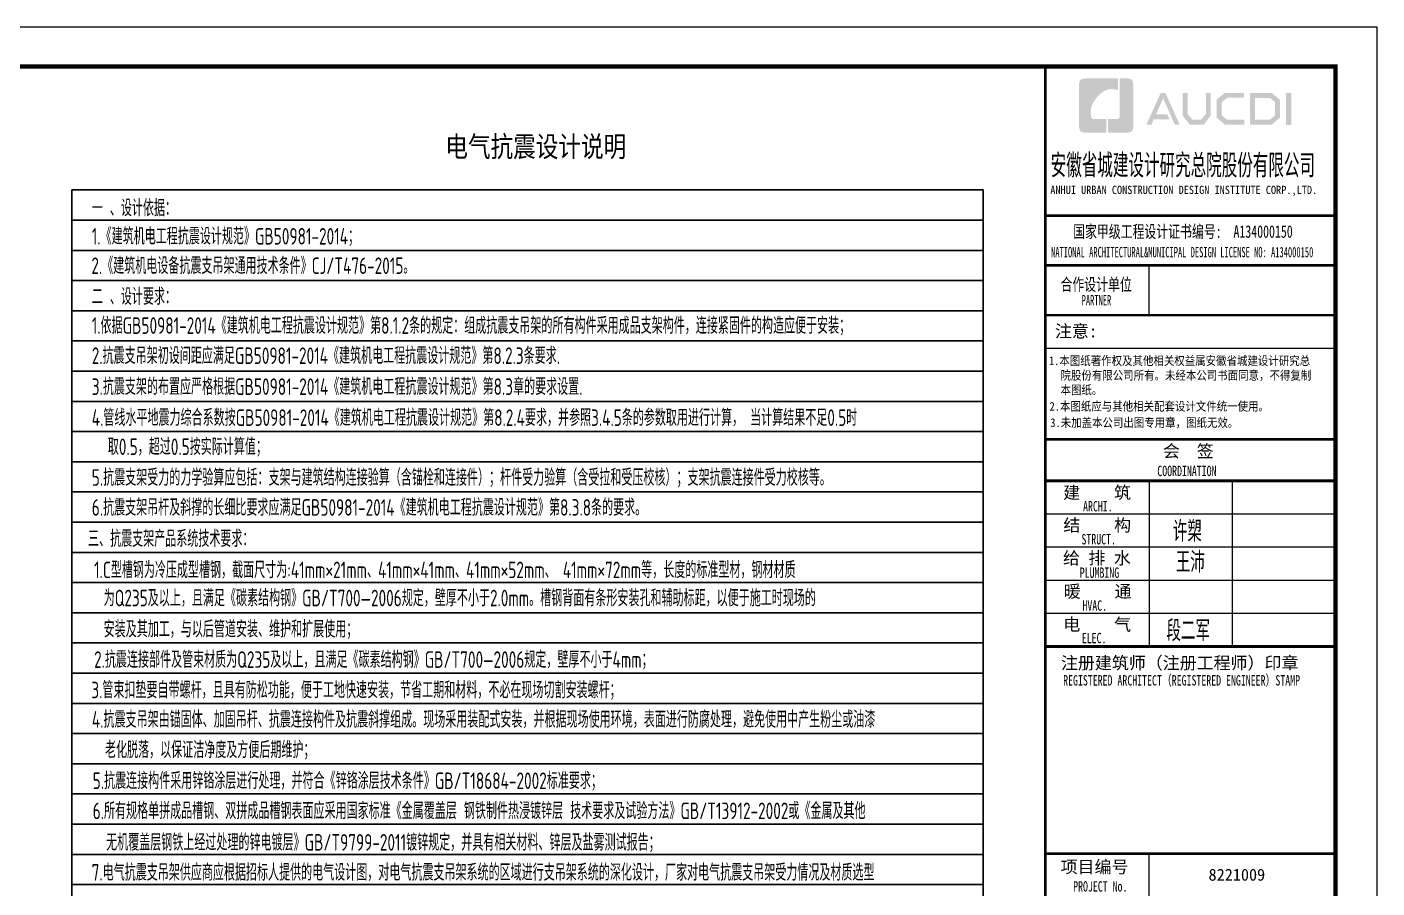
# Model space of a CAD drawing. Extents: x 2803505 to 5851001, y -1372902 to 24339.
# Drawn here: x 3328393 to 3360959, y -608683 to -587899 of the extents above; entities that cross this region are included whole.
import ezdxf

# ---------------------------------------------------------------- set-up
doc = ezdxf.new("R2010")
doc.units = 0
doc.header["$LTSCALE"] = 1000
doc.header["$MEASUREMENT"] = 0
doc.layers.get('0').update_dxf_attribs({"linetype": 'CONTINUOUS'})
for name, color, linetype in [('!!电气', 1, 'CONTINUOUS'), ('PUB_TITLE', 4, 'CONTINUOUS'), ('TEL_TEXT', 7, 'CONTINUOUS'), ('图签文字', 4, 'CONTINUOUS')]:
    doc.layers.add(name, color=color, linetype=linetype)
doc.layers.add('图框', color=147, linetype='CONTINUOUS', lineweight=20)
doc.layers.add('图签', color=147, linetype='CONTINUOUS', lineweight=18)
doc.styles.add('HT', font='simhei.ttf')
doc.styles.add('ICDA-STYLE2', font='simhei.ttf', dxfattribs={"width": 0.8})
doc.styles.add('TSSD_Dimension', font='Tssdeng.shx', dxfattribs={"width": 0.7, "bigfont": 'tssdchn.shx'})
doc.styles.add('宋体', font='', dxfattribs={"height": 4})
doc.styles.add('建筑图签-1', font='simhei.ttf', dxfattribs={"width": 0.7})
doc.styles.add('建筑图签-2', font='TXT.shx', dxfattribs={"width": 0.5, "bigfont": 'HZTXT.shx'})
doc.styles.get('宋体').set_extended_font_data('SimSun')

# ---------------------------------------------------------------- blocks, each defined once
blk = doc.blocks.new('院标1')
h = blk.add_hatch(color=150)
h.dxf.hatch_style = 1
h.set_gradient(color1=(33, 113, 253), color2=(33, 113, 253), tint=1, name='INVCURVED')
edge = h.paths.add_edge_path()
edge.add_spline(control_points=[(116373, 648379), (116379, 648379), (116382, 648379), (116391, 648379), (116391, 648379), (116391, 648379), (116616, 648379), (116616, 648379), (116616, 648379), (116616, 648379), (116616, 648054), (116616, 648054), (116616, 648054), (116616, 648054), (116108, 648054), (116108, 648054), (116108, 648054), (116028, 648054), (115963, 648111), (115963, 648199), (115963, 648199), (115963, 648199), (115963, 649215), (115963, 649215), (115963, 649215), (115963, 649295), (116018, 649360), (116108, 649360), (116108, 649360), (116108, 649360), (116897, 649360), (116897, 649360), (116897, 649360), (116897, 649360), (116897, 649080), (116897, 649080), (116897, 649080), (116897, 649080), (116566, 649140), (116356, 648859), (116356, 648859), (116245, 648719), (116240, 648545), (116247, 648466), (116247, 648466), (116254, 648386), (116247, 648466), (116247, 648466), (116247, 648466), (116247, 648466), (116258, 648374), (116373, 648379)], knot_values=[0, 0, 0, 0, 0.071429, 0.071429, 0.071429, 0.107143, 0.142857, 0.142857, 0.142857, 0.178571, 0.214286, 0.214286, 0.214286, 0.25, 0.285714, 0.285714, 0.285714, 0.321429, 0.357143, 0.357143, 0.357143, 0.392857, 0.428571, 0.428571, 0.428571, 0.464286, 0.5, 0.5, 0.5, 0.535714, 0.571429, 0.571429, 0.571429, 0.607143, 0.642857, 0.642857, 0.642857, 0.678571, 0.714286, 0.714286, 0.714286, 0.75, 0.785714, 0.785714, 0.785714, 0.821429, 0.857143, 0.857143, 0.857143, 0.928571, 1, 1, 1, 1], degree=3, periodic=0)
h = blk.add_hatch(color=150)
h.dxf.hatch_style = 1
h.set_gradient(color1=(33, 113, 253), color2=(33, 113, 253), tint=1, name='INVCURVED')
edge = h.paths.add_edge_path()
edge.add_spline(control_points=[(117268, 649215), (117268, 649215), (117268, 648199), (117268, 648199), (117268, 648199), (117268, 648114), (117212, 648054), (117123, 648054), (117123, 648054), (117123, 648054), (116663, 648054), (116663, 648054), (116663, 648054), (116663, 648054), (116663, 648379), (116663, 648379), (116663, 648379), (116663, 648379), (116865, 648379), (116865, 648379), (116865, 648379), (116907, 648379), (116941, 648413), (116941, 648455), (116941, 648455), (116941, 648455), (116941, 649360), (116941, 649360), (116941, 649360), (116941, 649360), (117123, 649360), (117123, 649360), (117123, 649360), (117204, 649360), (117268, 649306), (117268, 649215)], knot_values=[0, 0, 0, 0, 0.1, 0.1, 0.1, 0.15, 0.2, 0.2, 0.2, 0.25, 0.3, 0.3, 0.3, 0.35, 0.4, 0.4, 0.4, 0.45, 0.5, 0.5, 0.5, 0.55, 0.6, 0.6, 0.6, 0.65, 0.7, 0.7, 0.7, 0.75, 0.8, 0.8, 0.8, 0.9, 1, 1, 1, 1], degree=3, periodic=0)
blk = doc.blocks.new('A$C56DE0068')
at = {"layer": 'PUB_TITLE'}
h = blk.add_hatch(color=147, dxfattribs=at)
h.paths.add_polyline_path([(5808, 39358), (5934, 39358), (5934, 38588), (5808, 38588)])
h.paths.add_polyline_path([(5056, 39242), (5056, 38716), (5416, 38716), (5540, 38823), (5540, 39141), (5420, 39242)], flags=16)
h.paths.add_polyline_path([(4938, 39360), (4938, 38598), (5460, 38598), (5659, 38768), (5659, 39196), (5463, 39360)])
h.paths.add_polyline_path([(4795, 39364), (4795, 39248), (4388, 39248), (4255, 39137), (4255, 38818), (4388, 38715), (4797, 38715), (4797, 38593), (4333, 38593), (4131, 38768), (4131, 39196), (4329, 39364)])
h.paths.add_polyline_path([(3312, 39362), (3432, 39362), (3432, 38851), (3546, 38720), (3757, 38720), (3871, 38851), (3871, 39362), (3985, 39362), (3985, 38814), (3821, 38597), (3483, 38597), (3312, 38816)])
h.paths.add_polyline_path([(2780, 39360), (2897, 39360), (3239, 38596), (3123, 38596), (2842, 39230), (2667, 38842), (2938, 38842), (2999, 38727), (2618, 38727), (2559, 38594), (2436, 38594)])
at = {"layer": '图框'}
for p, q in [((0, 36400), (7000, 36400)), ((0, 36400), (7000, 36400)), ((0, 35200), (7000, 35200))]:
    blk.add_line(p, q, dxfattribs=at)
for points, const_width in [([(0, 0), (0, 40000)], 70), ([(0, 36400), (7000, 36400)], 60), ([(0, 35200), (7000, 35200)], 60), ([(0, 35200), (7000, 35200)], 60), ([(2500, 35200), (2500, 34000)], 35), ([(0, 34000), (7000, 34000)], 60), ([(0, 34000), (7000, 34000)], 60), ([(0, 33199), (7000, 33199)], 35), ([(8, 31000), (7008, 31000)], 60), ([(8, 30000), (7008, 30000)], 70), ([(8, 30000), (7008, 30000)], 70), ([(2508, 30000), (2508, 26000)], 35), ([(4508, 30000), (4508, 26000)], 35), ([(8, 29200), (7008, 29200)], 35), ([(8, 28400), (7008, 28400)], 35), ([(8, 27600), (7008, 27600)], 35), ([(8, 26800), (7008, 26800)], 35), ([(8, 26000), (7008, 26000)], 70), ([(0, 21000), (7000, 21000)], 70), ([(0, 21000), (7000, 21000)], 70), ([(2500, 17000), (2500, 21000)], 35)]:
    blk.add_lwpolyline(points, dxfattribs=dict(at, const_width=const_width))
blk.add_blockref('院标1', (-115149, -609649))
at = {"layer": 'PUB_TITLE', "style": 'HT', "width": 0.88}
for s, p in [('1.本图纸著作权及其他相关权益属安徽省城建设计研究总', (86, 32793)), ('院股份有限公司所有。未经本公司书面同意，不得复制', (365, 32439)), ('本图纸。', (365, 32089)), (' 2.本图纸应与其他相关配套设计文件统一使用。 ', (-25, 31692)), ('3.未加盖本公司出图专用章，图纸无效。', (118, 31298))]:
    blk.add_text(s, height=210, dxfattribs=at).set_placement(p)
at = {"layer": '图签', "color": 154, "style": '宋体'}
blk.add_text('8221009', height=286.7, dxfattribs=at).set_placement((3937, 20348))
at = {"layer": '图签文字', "color": 7, "style": '建筑图签-1'}
for s, height, width, p in [('安徽省城建设计研究总院股份有限公司', 500, 0.55, (128, 37377)), ('国家甲级工程设计证书编号:  A134000150', 300, 0.7, (672, 35867)), ('合作设计单位', 300, 0.7, (365, 34590))]:
    blk.add_text(s, height=height, dxfattribs=dict(at, width=width)).set_placement(p)
at = {"layer": '图签文字', "linetype": 'Continuous', "style": '建筑图签-1', "width": 0.91}
blk.add_text('ANHUI URBAN CONSTRUCTION DESIGN INSTITUTE CORP.,LTD.', height=200, dxfattribs=at).set_placement((118, 36922))
at = {"layer": '图签文字', "style": '建筑图签-1'}
for s, width, p in [('NATIONAL ARCHITECTURAL&MUNICIPAL DESIGN LICENSE NO: A134000150', 0.6, (137, 35395)), ('PARTNER', 0.6, (875, 34234)), ('COORDINATION', 0.7, (2700, 30113)), ('ARCHI.', 0.7, (909, 29262)), ('STRUCT.', 0.7, (870, 28465)), ('PLUMBING', 0.7, (829, 27658)), ('HVAC.', 0.7, (894, 26865)), ('ELEC.', 0.7, (878, 26080)), ('REGISTERED ARCHITECT（REGISTERED ENGINEER）STAMP', 0.7, (429, 25059)), ('PROJECT No.', 0.7, (670, 20085, -1799))]:
    blk.add_text(s, height=250, dxfattribs=dict(at, width=width)).set_placement(p)
at = {"layer": '图签文字', "color": 7, "style": '建筑图签-1'}
for s, p in [('注意:', (231, 33463)), ('会  签', (2835, 30568)), ('建    筑', (430, 29567)), ('结    构', (434, 28779)), ('给 排 水', (425, 27985)), ('暖    通', (443, 27182)), ('电    气', (433, 26382)), ('注册建筑师（注册工程师）印章', (375, 25454)), ('项目编号', (368, 20532))]:
    blk.add_text(s, height=300, dxfattribs=at).set_placement(p)
at = {"layer": '图签文字', "color": 1, "style": '建筑图签-2', "width": 0.7}
for s, p in [('许槊', (3075, 28528)), ('王沛', (3146, 27787)), ('段二军', (2921, 26132))]:
    blk.add_text(s, height=500, dxfattribs=at).set_placement(p)

msp = doc.modelspace()

# ---------------------------------------------------------------- linework, layer by layer
at = {"layer": 'TEL_TEXT'}
for points in [[(3329472.4, -591833), (3329472.4, -627093.4), (3351456.8, -627093.4), (3351456.8, -591833)], [(3329472.4, -591833), (3351456.8, -591833)], [(3329472.4, -592562), (3351456.8, -592562)], [(3329472.4, -593291), (3351456.8, -593291)], [(3329472.4, -594020), (3351456.8, -594020)], [(3329472.4, -594749), (3351456.8, -594749)], [(3329472.4, -595478), (3351456.8, -595478)], [(3329472.4, -596207), (3351456.8, -596207)], [(3329472.4, -596207), (3351456.8, -596207)], [(3329472.4, -596936), (3351456.8, -596936)], [(3329472.4, -597665), (3351456.8, -597665)], [(3329472.4, -598394), (3351456.8, -598394)], [(3329472.4, -599123), (3351456.8, -599123)], [(3329472.4, -599852), (3351456.8, -599852)], [(3329472.4, -600581), (3351456.8, -600581)], [(3329472.4, -601310), (3351456.8, -601310)], [(3329472.4, -602039), (3351456.8, -602039)], [(3329472.4, -602768), (3351456.8, -602768)], [(3329472.4, -603497), (3351456.8, -603497)], [(3329472.4, -604226), (3351456.8, -604226)], [(3329472.4, -604955), (3351456.8, -604955)], [(3329472.4, -605684), (3351456.8, -605684)], [(3329472.4, -606413), (3351456.8, -606413)], [(3329472.4, -606413), (3351456.8, -606413)], [(3329472.4, -607142), (3351456.8, -607142)], [(3329472.4, -607871), (3351456.8, -607871)], [(3329472.4, -608600), (3351456.8, -608600)]]:
    msp.add_lwpolyline(points, dxfattribs=at)
at = {"layer": '图框'}
msp.add_lwpolyline([(3301559.5, -587899.4), (3360959.3, -587899.4), (3360959.3, -629853.6), (3301559.5, -629853.6)], close=True, dxfattribs=at)
at = {"layer": '图框', "const_width": 100}
msp.add_lwpolyline([(3304059.5, -628853.6), (3359959.5, -628853.6), (3359959.5, -588853.6), (3304059.5, -588853.6)], close=True, dxfattribs=at)

# ---------------------------------------------------------------- block references
at = {"layer": '!!电气'}
msp.add_blockref('A$C56DE0068', (3352959.5, -628853.6), dxfattribs=at)

# ---------------------------------------------------------------- texts
at = {"layer": 'TEL_TEXT', "color": 4, "style": 'ICDA-STYLE2', "width": 0.8}
msp.add_text('电气抗震设计说明', height=500, dxfattribs=at).set_placement((3338483.7, -591034.9))
at = {"layer": 'TEL_TEXT', "style": 'TSSD_Dimension', "width": 0.7}
for s, p in [('一 、设计依据：', (3329955.5, -592469.8)), ('1.《建筑机电工程抗震设计规范》GB50981-2014；', (3329955.5, -593151.1)), ('2.《建筑机电设备抗震支吊架通用技术条件》CJ/T476-2015。', (3329945.4, -593862.1)), ('二 、设计要求：', (3329955.5, -594607.8)), ('1.依据GB50981-2014《建筑机电工程抗震设计规范》第8.1.2条的规定：组成抗震支吊架的所有构件采用成品支架构件，连接紧固件的构造应便于安装；', (3329955.5, -595306.5)), ('2.抗震支吊架初设间距应满足GB50981-2014《建筑机电工程抗震设计规范》第8.2.3条要求.', (3329955.5, -596033.9)), ('3.抗震支架的布置应严格根据GB50981-2014《建筑机电工程抗震设计规范》第8.3章的要求设置.', (3329955.5, -596780.6)), ('4.管线水平地震力综合系数按GB50981-2014《建筑机电工程抗震设计规范》第8.2.4要求，并参照3.4.5条的参数取用进行计算， 当计算结果不足0.5时', (3329955.5, -597529.1)), ('取0.5，超过0.5按实际计算值；', (3330342.6, -598231.4)), ('5.抗震支架受力的力学验算应包括：支架与建筑结构连接验算（含锚栓和连接件）；杆件受力验算（含受拉和受压校核）；支架抗震连接件受力校核等。', (3329955.5, -598973.7)), ('6.抗震支架吊杆及斜撑的长细比要求应满足GB50981-2014《建筑机电工程抗震设计规范》第8.3.8条的要求。', (3329955.5, -599696.4)), ('三、抗震支架产品系统技术要求：', (3329865.3, -600450.6)), ('  1.C型槽钢为冷压成型槽钢，截面尺寸为:41mm×21mm、41mm×41mm、41mm×52mm、 41mm×72mm等，长度的标准型材，钢材材质', (3329670.1, -601203.7)), ('为Q235及以上，且满足《碳素结构钢》GB/T700—2006规定，壁厚不小于2.0mm。槽钢背面有条形安装孔和辅助标距，以便于施工时现场的', (3330242.2, -601883.4)), ('安装及其加工，与以后管道安装、维护和扩展使用；', (3330242.2, -602634.5)), ('  2.抗震连接部件及管束材质为Q235及以上，且满足《碳素结构钢》GB/T700—2006规定，壁厚不小于4mm；', (3329671.1, -603368.6)), ('3.管束扣垫要自带螺杆，且具有防松功能，便于工地快速安装，节省工期和材料，不必在现场切割安装螺杆；', (3329945, -604103.1)), ('4.抗震支吊架由锚固体、加固吊杆、抗震连接构件及抗震斜撑组成。现场采用装配式安装，并根据现场使用环境，表面进行防腐处理，避免使用中产生粉尘或油漆', (3329957.9, -604813.8)), ('老化脱落，以保证洁净度及方便后期维护；', (3330274.6, -605547.5)), ('5.抗震连接构件采用锌铬涂层进行处理，并符合《锌铬涂层技术条件》GB/T18684-2002标准要求；', (3329977.8, -606293.9)), ('6.所有规格单拼成品槽钢、双拼成品槽钢表面应采用国家标准《金属覆盖层 钢铁制件热浸镀锌层 技术要求及试验方法》GB/T13912-2002或《金属及其他', (3329977.8, -607020.1)), ('无机覆盖层钢铁上经过处理的锌电镀层》GB/T9799-2011镀锌规定，并具有相关材料、锌层及盐雾测试报告；', (3330301.8, -607781.1)), ('7.电气抗震支吊架供应商应根据招标人提供的电气设计图，对电气抗震支吊架系统的区域进行支吊架系统的深化设计，厂家对电气抗震支吊架受力情况及材质选型', (3329951.7, -608506.3))]:
    msp.add_text(s, height=400, dxfattribs=at).set_placement(p)

doc.saveas('drawing.dxf')
